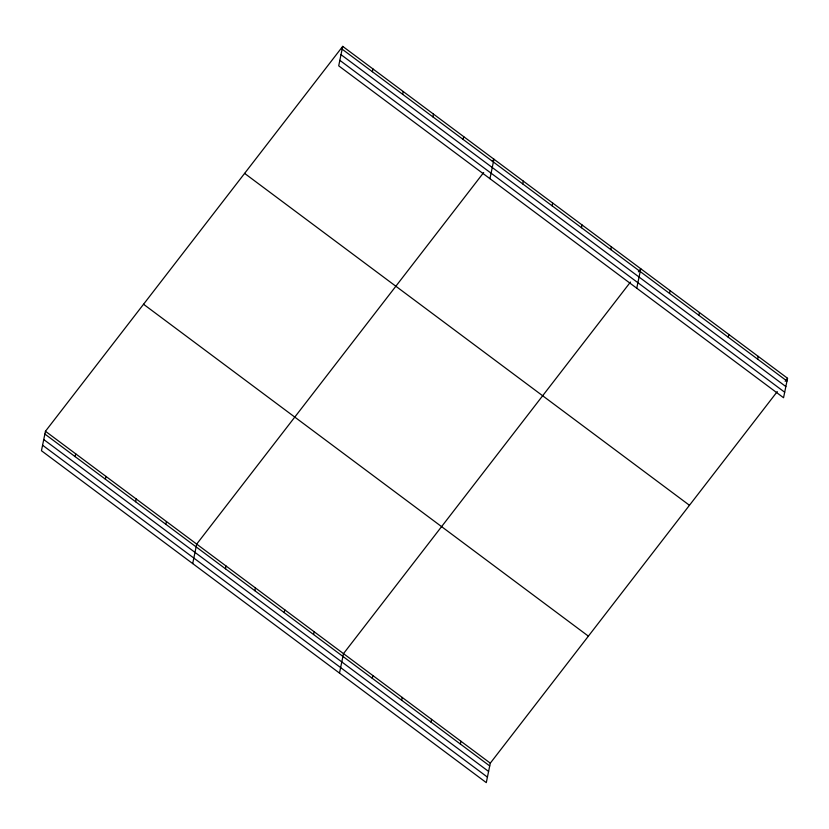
<?xml version="1.0" encoding="UTF-8"?>
<svg xmlns="http://www.w3.org/2000/svg" width="829" height="829" viewBox="0 0 829 829"><rect width="100%" height="100%" fill="white"/><g stroke="black" fill="none" stroke-linecap="round" stroke-linejoin="round"><path stroke-width="1.24" d="M342.709 46.372L338.709 65.843L783.55 397.733L787.55 378.273L342.709 46.372L45.45 431.267L41.45 450.727L486.291 782.628L490.291 763.157L777.27 391.589M75.128 456.613L75.698 453.836M105.376 479.183L105.946 476.406M135.624 501.752L136.194 498.965M165.873 524.322L166.442 521.534M192.701 563.575L196.691 544.104L483.67 172.536M225.478 568.798L226.048 566.01M254.845 590.704L255.415 587.916M372.387 71.729L372.957 68.942M284.202 612.6L284.772 609.823M402.635 94.299L403.205 91.511M313.559 634.506L314.129 631.729M432.883 116.868L433.453 114.081M339.496 673.096L343.496 653.635L630.465 282.057M463.131 139.438L463.701 136.65M372.283 678.319L372.853 675.542M489.96 178.691L493.949 159.22L492.374 161.272M401.64 700.225L402.21 697.438M522.736 183.903L523.317 181.126M430.997 722.132L431.567 719.344M552.104 205.81L552.674 203.032M460.364 744.038L460.934 741.25M581.461 227.716L582.031 224.939M610.818 249.622L611.387 246.845M636.755 288.212L640.755 268.741L638.382 271.819M669.542 293.435L670.112 290.647M698.899 315.341L699.469 312.554M728.256 337.248L728.826 334.46M757.623 359.144L758.193 356.366M785.177 381.34L787.55 378.273M342.139 49.16L786.98 381.05M341.009 54.662L785.851 386.563M339.838 60.341L784.68 392.231M244.607 173.385L689.459 505.286M143.541 304.253L588.383 636.144M45.45 431.267L490.291 763.157M44.87 434.044L489.721 765.944M43.74 439.546L488.592 771.447M42.58 445.225L487.421 777.115"/></g></svg>
